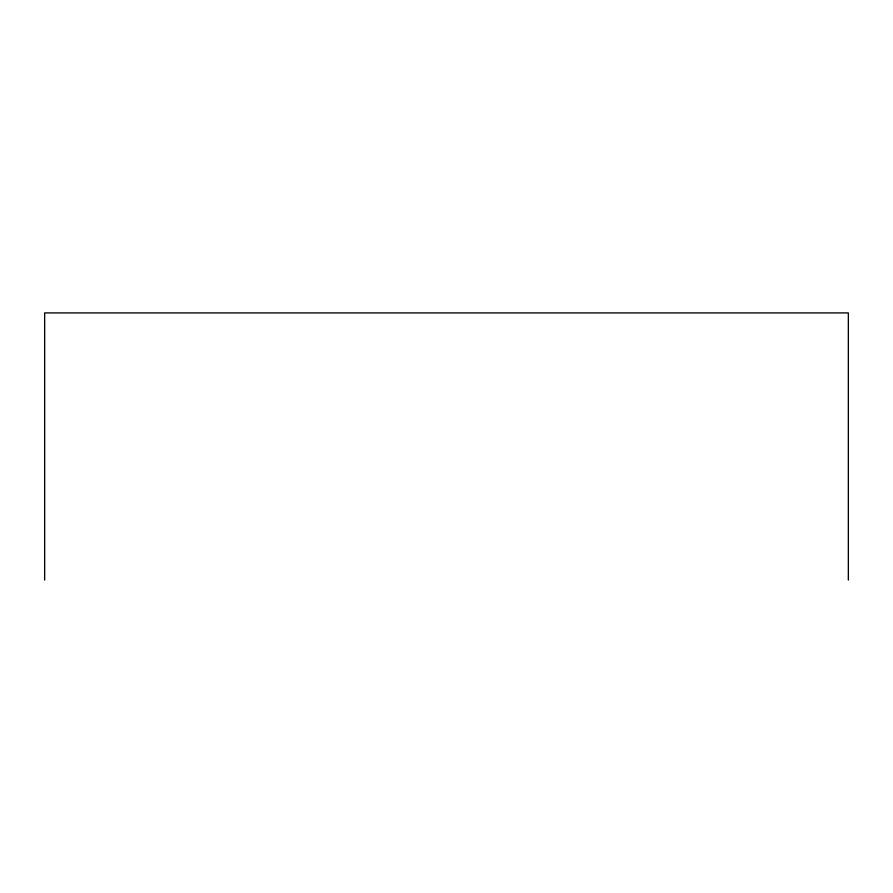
<?xml version="1.0" encoding="UTF-8"?>
<svg xmlns="http://www.w3.org/2000/svg" width="893" height="893" viewBox="0 0 893 893"><rect width="100%" height="100%" fill="white"/><g stroke="black" fill="none" stroke-linecap="round" stroke-linejoin="round"><path stroke-width="1.34" d="M848.35 580.082L848.35 312.918L44.65 312.918L44.65 580.082"/></g></svg>
